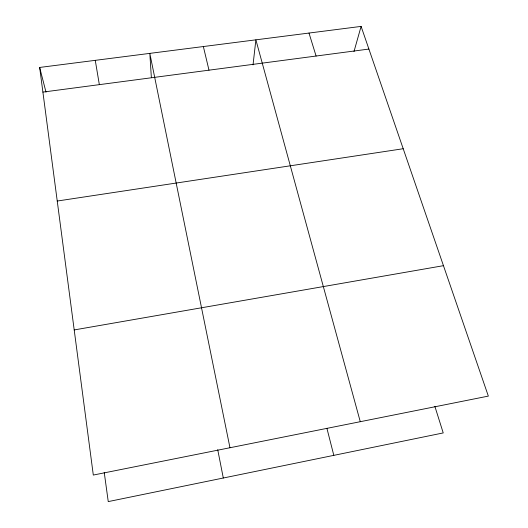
<?xml version="1.0" encoding="UTF-8"?>
<svg xmlns="http://www.w3.org/2000/svg" width="528" height="528" viewBox="0 0 528 528"><rect width="100%" height="100%" fill="white"/><g stroke="black" fill="none" stroke-linecap="round" stroke-linejoin="round"><path stroke-width="0.79" d="M253.024 64.871L255.882 39.831L360.274 421.7M353.978 51.599L361.099 26.4L39.653 67.445L93.304 475.055L488.347 396.099L361.099 26.4M74.204 329.934L443.454 265.676M57.235 201.036L403.201 148.731M42.9 92.096L368.9 49.064M434.861 406.336L443.223 432.927L108.247 501.6L104.227 472.355M308.992 33.053L316.094 56.034M39.653 67.445L46.015 92.209M326.911 428.314L333.815 455.354M203.353 46.543L208.989 70.171M229.97 447.737L149.82 53.374L151.351 77.484M217.727 449.704L223.298 478.012M95.264 60.344L99.343 84.645"/></g></svg>
